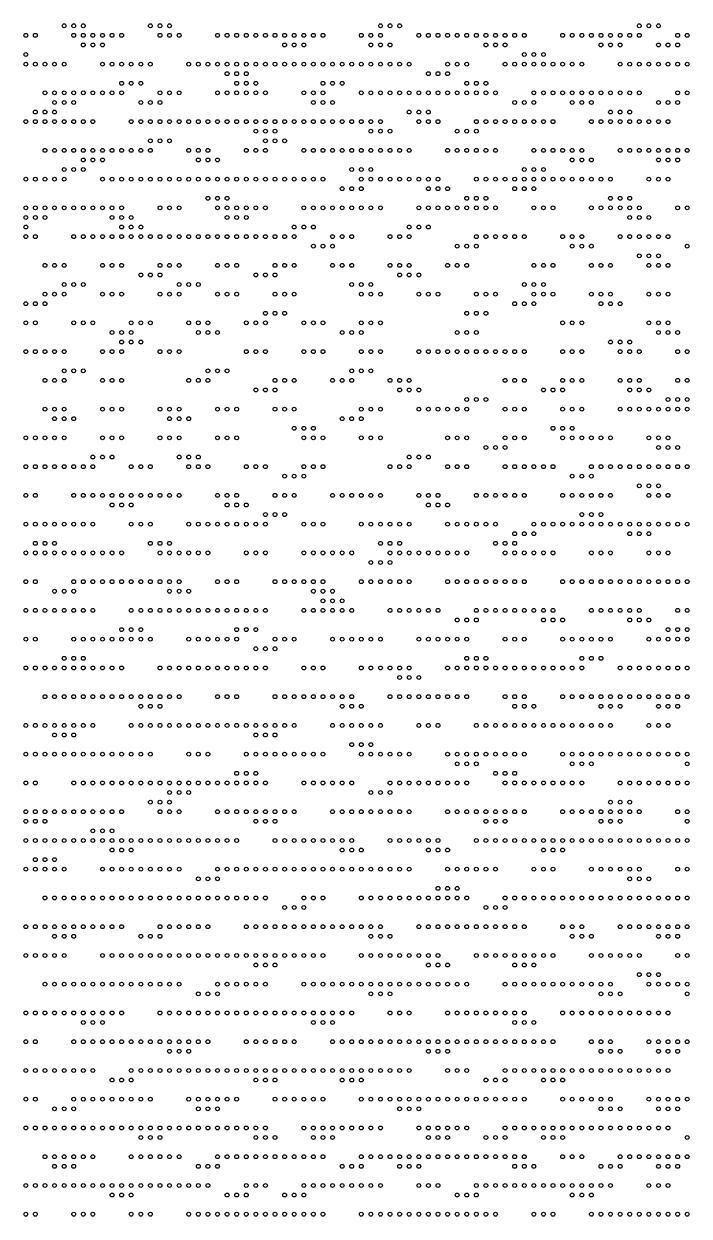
# Model space of a CAD drawing. Header units: millimetres. Extents: x 0 to 280, y 1 to 500.
# Drawn here: x 139.8 to 209.2, y 0.8 to 125.2 of the extents above; entities that cross this region are included whole.
import ezdxf

# ---------------------------------------------------------------- set-up
doc = ezdxf.new("R2010")
doc.units = ezdxf.units.MM
doc.layers.get('0').update_dxf_attribs({"linetype": 'CONTINUOUS'})

msp = doc.modelspace()

# ---------------------------------------------------------------- linework, layer by layer
for centre in [(144, 125), (145, 125), (146, 125), (153, 125), (154, 125), (155, 125), (177, 125), (178, 125), (179, 125), (204, 125), (205, 125), (206, 125), (140, 124), (141, 124), (145, 124), (146, 124), (146, 123), (147, 124), (147, 123), (148, 124), (148, 123), (149, 124), (150, 124), (154, 124), (155, 124), (156, 124), (160, 124), (161, 124), (162, 124), (163, 124), (164, 124), (165, 124), (166, 124), (167, 124), (167, 123), (168, 124), (168, 123), (169, 124), (169, 123), (170, 124), (171, 124), (175, 124), (176, 124), (176, 123), (177, 124), (177, 123), (178, 123), (181, 124), (182, 124), (183, 124), (184, 124), (185, 124), (186, 124), (187, 124), (188, 124), (188, 123), (189, 124), (189, 123), (190, 124), (190, 123), (191, 124), (192, 124), (196, 124), (197, 124), (198, 124), (199, 124), (200, 124), (200, 123), (201, 124), (201, 123), (202, 124), (202, 123), (203, 124), (204, 124), (206, 123), (207, 123), (208, 124), (208, 123), (209, 124), (140, 122), (192, 122), (193, 122), (194, 122), (140, 121), (141, 121), (142, 121), (143, 121), (144, 121), (148, 121), (149, 121), (150, 121), (151, 121), (152, 121), (153, 121), (157, 121), (158, 121), (159, 121), (160, 121), (161, 121), (162, 121), (163, 121), (164, 121), (165, 121), (166, 121), (167, 121), (168, 121), (169, 121), (170, 121), (171, 121), (172, 121), (173, 121), (174, 121), (175, 121), (176, 121), (177, 121), (178, 121), (179, 121), (180, 121), (184, 121), (185, 121), (186, 121), (190, 121), (191, 121), (192, 121), (193, 121), (194, 121), (195, 121), (196, 121), (197, 121), (198, 121), (202, 121), (203, 121), (204, 121), (205, 121), (206, 121), (207, 121), (208, 121), (209, 121), (161, 120), (162, 120), (163, 120), (182, 120), (183, 120), (184, 120), (142, 118), (143, 118), (144, 118), (145, 118), (146, 118), (147, 118), (148, 118), (149, 118), (150, 119), (150, 118), (151, 119), (152, 119), (154, 118), (155, 118), (156, 118), (160, 118), (161, 118), (162, 119), (162, 118), (163, 119), (163, 118), (164, 119), (164, 118), (165, 118), (169, 118), (170, 118), (171, 119), (171, 118), (172, 119), (173, 119), (175, 118), (176, 118), (177, 118), (178, 118), (179, 118), (180, 118), (181, 118), (182, 118), (183, 118), (184, 118), (185, 118), (186, 119), (186, 118), (187, 119), (187, 118), (188, 119), (188, 118), (189, 118), (193, 118), (194, 118), (195, 118), (196, 118), (197, 118), (198, 118), (199, 118), (200, 118), (201, 118), (202, 118), (203, 118), (204, 118), (208, 118), (209, 118), (143, 117), (144, 117), (145, 117), (152, 117), (153, 117), (154, 117), (170, 117), (171, 117), (172, 117), (191, 117), (192, 117), (193, 117), (197, 117), (198, 117), (199, 117), (206, 117), (207, 117), (208, 117), (141, 116), (142, 116), (143, 116), (180, 116), (181, 116), (182, 116), (201, 116), (202, 116), (203, 116), (140, 115), (141, 115), (142, 115), (143, 115), (144, 115), (145, 115), (146, 115), (147, 115), (151, 115), (152, 115), (153, 115), (154, 115), (155, 115), (156, 115), (157, 115), (158, 115), (159, 115), (160, 115), (161, 115), (162, 115), (163, 115), (164, 115), (165, 115), (166, 115), (167, 115), (168, 115), (169, 115), (170, 115), (171, 115), (172, 115), (173, 115), (174, 115), (175, 115), (176, 115), (177, 115), (181, 115), (182, 115), (183, 115), (187, 115), (188, 115), (189, 115), (190, 115), (191, 115), (192, 115), (193, 115), (194, 115), (195, 115), (199, 115), (200, 115), (201, 115), (202, 115), (203, 115), (204, 115), (205, 115), (206, 115), (207, 115), (164, 114), (165, 114), (166, 114), (176, 114), (177, 114), (178, 114), (185, 114), (186, 114), (187, 114), (142, 112), (143, 112), (144, 112), (145, 112), (146, 112), (147, 112), (148, 112), (149, 112), (150, 112), (151, 112), (152, 112), (153, 113), (153, 112), (154, 113), (155, 113), (157, 112), (158, 112), (159, 112), (163, 112), (164, 112), (165, 113), (165, 112), (166, 113), (167, 113), (169, 112), (170, 112), (171, 112), (172, 112), (173, 112), (174, 112), (175, 112), (176, 112), (177, 112), (178, 112), (179, 112), (180, 112), (184, 112), (185, 112), (186, 112), (187, 112), (188, 112), (189, 112), (193, 112), (194, 112), (195, 112), (196, 112), (197, 112), (198, 112), (202, 112), (203, 112), (204, 112), (205, 112), (206, 112), (207, 112), (208, 112), (209, 112), (146, 111), (147, 111), (148, 111), (158, 111), (159, 111), (160, 111), (197, 111), (198, 111), (199, 111), (206, 111), (207, 111), (208, 111), (144, 110), (145, 110), (146, 110), (174, 110), (175, 110), (176, 110), (192, 110), (193, 110), (194, 110), (140, 109), (141, 109), (142, 109), (143, 109), (144, 109), (148, 109), (149, 109), (150, 109), (151, 109), (152, 109), (153, 109), (154, 109), (155, 109), (156, 109), (157, 109), (158, 109), (159, 109), (160, 109), (161, 109), (162, 109), (163, 109), (164, 109), (165, 109), (166, 109), (167, 109), (168, 109), (169, 109), (170, 109), (171, 109), (175, 109), (176, 109), (177, 109), (178, 109), (179, 109), (180, 109), (181, 109), (182, 109), (183, 109), (187, 109), (188, 109), (189, 109), (190, 109), (191, 109), (192, 109), (193, 109), (194, 109), (195, 109), (196, 109), (197, 109), (198, 109), (199, 109), (200, 109), (201, 109), (205, 109), (206, 109), (207, 109), (159, 107), (160, 107), (161, 107), (173, 108), (174, 108), (175, 108), (182, 108), (183, 108), (184, 108), (186, 107), (187, 107), (188, 107), (191, 108), (192, 108), (193, 108), (201, 107), (202, 107), (203, 107), (140, 106), (141, 106), (142, 106), (143, 106), (144, 106), (145, 106), (146, 106), (147, 106), (148, 106), (149, 106), (150, 106), (154, 106), (155, 106), (156, 106), (160, 106), (161, 106), (162, 106), (163, 106), (164, 106), (165, 106), (169, 106), (170, 106), (171, 106), (172, 106), (173, 106), (174, 106), (175, 106), (176, 106), (177, 106), (181, 106), (182, 106), (183, 106), (184, 106), (185, 106), (186, 106), (187, 106), (188, 106), (189, 106), (193, 106), (194, 106), (195, 106), (199, 106), (200, 106), (201, 106), (202, 106), (203, 106), (204, 106), (208, 106), (209, 106), (140, 105), (141, 105), (142, 105), (149, 105), (150, 105), (151, 105), (161, 105), (162, 105), (163, 105), (203, 105), (204, 105), (205, 105), (140, 104), (150, 104), (151, 104), (152, 104), (168, 104), (169, 104), (170, 104), (180, 104), (181, 104), (182, 104), (140, 103), (141, 103), (145, 103), (146, 103), (147, 103), (148, 103), (149, 103), (150, 103), (151, 103), (152, 103), (153, 103), (154, 103), (155, 103), (156, 103), (157, 103), (158, 103), (159, 103), (160, 103), (161, 103), (162, 103), (163, 103), (164, 103), (165, 103), (166, 103), (167, 103), (168, 103), (170, 102), (171, 102), (172, 103), (172, 102), (173, 103), (174, 103), (178, 103), (179, 103), (180, 103), (185, 102), (186, 102), (187, 103), (187, 102), (188, 103), (189, 103), (190, 103), (191, 103), (192, 103), (196, 103), (197, 103), (197, 102), (198, 103), (198, 102), (199, 102), (202, 103), (203, 103), (204, 103), (205, 103), (206, 103), (207, 103), (209, 102), (204, 101), (205, 101), (206, 101), (142, 100), (143, 100), (144, 100), (148, 100), (149, 100), (150, 100), (154, 100), (155, 100), (156, 100), (160, 100), (161, 100), (162, 100), (166, 100), (167, 100), (168, 100), (172, 100), (173, 100), (174, 100), (178, 100), (179, 100), (180, 100), (184, 100), (185, 100), (186, 100), (193, 100), (194, 100), (195, 100), (199, 100), (200, 100), (201, 100), (205, 100), (206, 100), (207, 100), (152, 99), (153, 99), (154, 99), (164, 99), (165, 99), (166, 99), (179, 99), (180, 99), (181, 99), (142, 97), (143, 97), (144, 98), (144, 97), (145, 98), (146, 98), (148, 97), (149, 97), (150, 97), (154, 97), (155, 97), (156, 98), (156, 97), (157, 98), (158, 98), (160, 97), (161, 97), (162, 97), (166, 97), (167, 97), (168, 97), (174, 98), (175, 98), (175, 97), (176, 98), (176, 97), (177, 97), (181, 97), (182, 97), (183, 97), (187, 97), (188, 97), (189, 97), (192, 98), (193, 98), (193, 97), (194, 98), (194, 97), (195, 97), (199, 97), (200, 97), (201, 97), (205, 97), (206, 97), (207, 97), (140, 96), (141, 96), (142, 96), (191, 96), (192, 96), (193, 96), (200, 96), (201, 96), (202, 96), (165, 95), (166, 95), (167, 95), (186, 95), (187, 95), (188, 95), (140, 94), (141, 94), (145, 94), (146, 94), (147, 94), (151, 94), (152, 94), (153, 94), (157, 94), (158, 94), (159, 94), (163, 94), (164, 94), (165, 94), (169, 94), (170, 94), (171, 94), (175, 94), (176, 94), (177, 94), (196, 94), (197, 94), (198, 94), (205, 94), (206, 94), (207, 94), (149, 93), (150, 93), (150, 92), (151, 93), (151, 92), (152, 92), (158, 93), (159, 93), (160, 93), (173, 93), (174, 93), (175, 93), (185, 93), (186, 93), (187, 93), (201, 92), (202, 92), (203, 92), (206, 93), (207, 93), (208, 93), (140, 91), (141, 91), (142, 91), (143, 91), (144, 91), (148, 91), (149, 91), (150, 91), (154, 91), (155, 91), (156, 91), (163, 91), (164, 91), (165, 91), (169, 91), (170, 91), (171, 91), (175, 91), (176, 91), (177, 91), (181, 91), (182, 91), (183, 91), (184, 91), (185, 91), (186, 91), (187, 91), (188, 91), (189, 91), (190, 91), (191, 91), (192, 91), (196, 91), (197, 91), (198, 91), (202, 91), (203, 91), (204, 91), (208, 91), (209, 91), (144, 89), (145, 89), (146, 89), (159, 89), (160, 89), (161, 89), (174, 89), (175, 89), (176, 89), (142, 88), (143, 88), (144, 88), (148, 88), (149, 88), (150, 88), (157, 88), (158, 88), (159, 88), (164, 87), (165, 87), (166, 88), (166, 87), (167, 88), (168, 88), (172, 88), (173, 88), (174, 88), (178, 88), (179, 88), (179, 87), (180, 88), (180, 87), (181, 87), (190, 88), (191, 88), (192, 88), (194, 87), (195, 87), (196, 88), (196, 87), (197, 88), (198, 88), (202, 88), (203, 88), (203, 87), (204, 88), (204, 87), (205, 87), (208, 88), (209, 88), (186, 86), (187, 86), (188, 86), (207, 86), (208, 86), (209, 86), (142, 85), (143, 85), (144, 85), (148, 85), (149, 85), (150, 85), (154, 85), (155, 85), (156, 85), (160, 85), (161, 85), (162, 85), (166, 85), (167, 85), (168, 85), (175, 85), (176, 85), (177, 85), (181, 85), (182, 85), (183, 85), (184, 85), (185, 85), (186, 85), (190, 85), (191, 85), (192, 85), (196, 85), (197, 85), (198, 85), (202, 85), (203, 85), (204, 85), (205, 85), (206, 85), (207, 85), (208, 85), (209, 85), (143, 84), (144, 84), (145, 84), (155, 84), (156, 84), (157, 84), (173, 84), (174, 84), (175, 84), (140, 82), (141, 82), (142, 82), (143, 82), (144, 82), (148, 82), (149, 82), (150, 82), (154, 82), (155, 82), (156, 82), (160, 82), (161, 82), (162, 82), (168, 83), (169, 83), (169, 82), (170, 83), (170, 82), (171, 82), (175, 82), (176, 82), (177, 82), (184, 82), (185, 82), (186, 82), (190, 82), (191, 82), (192, 82), (195, 83), (196, 83), (196, 82), (197, 83), (197, 82), (198, 82), (199, 82), (200, 82), (201, 82), (205, 82), (206, 82), (207, 82), (188, 81), (189, 81), (190, 81), (206, 81), (207, 81), (208, 81), (147, 80), (148, 80), (149, 80), (156, 80), (157, 80), (158, 80), (180, 80), (181, 80), (182, 80), (140, 79), (141, 79), (142, 79), (143, 79), (144, 79), (145, 79), (146, 79), (147, 79), (151, 79), (152, 79), (153, 79), (157, 79), (158, 79), (159, 79), (163, 79), (164, 79), (165, 79), (169, 79), (170, 79), (171, 79), (178, 79), (179, 79), (180, 79), (184, 79), (185, 79), (186, 79), (190, 79), (191, 79), (192, 79), (193, 79), (194, 79), (195, 79), (199, 79), (200, 79), (201, 79), (202, 79), (203, 79), (204, 79), (205, 79), (206, 79), (207, 79), (208, 79), (209, 79), (167, 78), (168, 78), (169, 78), (197, 78), (198, 78), (199, 78), (204, 77), (205, 77), (206, 77), (140, 76), (141, 76), (145, 76), (146, 76), (147, 76), (148, 76), (149, 76), (150, 76), (151, 76), (152, 76), (153, 76), (154, 76), (155, 76), (156, 76), (160, 76), (161, 76), (162, 76), (166, 76), (167, 76), (168, 76), (172, 76), (173, 76), (174, 76), (175, 76), (176, 76), (177, 76), (181, 76), (182, 76), (183, 76), (187, 76), (188, 76), (189, 76), (190, 76), (191, 76), (192, 76), (196, 76), (197, 76), (198, 76), (199, 76), (200, 76), (201, 76), (205, 76), (206, 76), (207, 76), (149, 75), (150, 75), (151, 75), (161, 75), (162, 75), (163, 75), (182, 75), (183, 75), (184, 75), (165, 74), (166, 74), (167, 74), (198, 74), (199, 74), (200, 74), (140, 73), (141, 73), (142, 73), (143, 73), (144, 73), (145, 73), (146, 73), (147, 73), (151, 73), (152, 73), (153, 73), (157, 73), (158, 73), (159, 73), (160, 73), (161, 73), (162, 73), (163, 73), (164, 73), (165, 73), (169, 73), (170, 73), (171, 73), (175, 73), (176, 73), (177, 73), (178, 73), (179, 73), (180, 73), (184, 73), (185, 73), (186, 73), (187, 73), (188, 73), (189, 73), (191, 72), (192, 72), (193, 73), (193, 72), (194, 73), (195, 73), (196, 73), (197, 73), (198, 73), (199, 73), (200, 73), (201, 73), (202, 73), (203, 73), (203, 72), (204, 73), (204, 72), (205, 73), (205, 72), (206, 73), (207, 73), (208, 73), (209, 73), (141, 71), (142, 71), (143, 71), (153, 71), (154, 71), (155, 71), (177, 71), (178, 71), (179, 71), (189, 71), (190, 71), (191, 71), (140, 70), (141, 70), (142, 70), (143, 70), (144, 70), (145, 70), (146, 70), (147, 70), (148, 70), (149, 70), (150, 70), (154, 70), (155, 70), (156, 70), (157, 70), (158, 70), (159, 70), (163, 70), (164, 70), (165, 70), (169, 70), (170, 70), (171, 70), (172, 70), (173, 70), (174, 70), (178, 70), (179, 70), (180, 70), (181, 70), (182, 70), (183, 70), (184, 70), (185, 70), (186, 70), (190, 70), (191, 70), (192, 70), (193, 70), (194, 70), (195, 70), (199, 70), (200, 70), (201, 70), (205, 70), (206, 70), (207, 70), (176, 69), (177, 69), (178, 69), (140, 67), (141, 67), (145, 67), (146, 67), (147, 67), (148, 67), (149, 67), (150, 67), (151, 67), (152, 67), (153, 67), (154, 67), (155, 67), (156, 67), (160, 67), (161, 67), (162, 67), (166, 67), (167, 67), (168, 67), (169, 67), (170, 67), (171, 67), (175, 67), (176, 67), (177, 67), (178, 67), (179, 67), (180, 67), (184, 67), (185, 67), (186, 67), (187, 67), (188, 67), (189, 67), (190, 67), (191, 67), (192, 67), (196, 67), (197, 67), (198, 67), (199, 67), (200, 67), (201, 67), (202, 67), (203, 67), (204, 67), (205, 67), (206, 67), (207, 67), (208, 67), (209, 67), (143, 66), (144, 66), (145, 66), (155, 66), (156, 66), (157, 66), (170, 66), (171, 66), (172, 66), (171, 65), (172, 65), (173, 65), (140, 64), (141, 64), (142, 64), (143, 64), (144, 64), (145, 64), (146, 64), (147, 64), (151, 64), (152, 64), (153, 64), (154, 64), (155, 64), (156, 64), (157, 64), (158, 64), (159, 64), (160, 64), (161, 64), (162, 64), (163, 64), (164, 64), (165, 64), (169, 64), (170, 64), (171, 64), (172, 64), (173, 64), (174, 64), (178, 64), (179, 64), (180, 64), (181, 64), (182, 64), (183, 64), (187, 64), (188, 64), (189, 64), (190, 64), (191, 64), (192, 64), (193, 64), (194, 64), (195, 64), (199, 64), (200, 64), (201, 64), (202, 64), (203, 64), (204, 64), (208, 64), (209, 64), (150, 62), (151, 62), (152, 62), (162, 62), (163, 62), (164, 62), (185, 63), (186, 63), (187, 63), (194, 63), (195, 63), (196, 63), (203, 63), (204, 63), (205, 63), (207, 62), (208, 62), (209, 62), (140, 61), (141, 61), (145, 61), (146, 61), (147, 61), (148, 61), (149, 61), (150, 61), (151, 61), (152, 61), (153, 61), (157, 61), (158, 61), (159, 61), (160, 61), (161, 61), (162, 61), (166, 61), (167, 61), (168, 61), (172, 61), (173, 61), (174, 61), (175, 61), (176, 61), (177, 61), (181, 61), (182, 61), (183, 61), (184, 61), (185, 61), (186, 61), (190, 61), (191, 61), (192, 61), (196, 61), (197, 61), (198, 61), (199, 61), (200, 61), (201, 61), (205, 61), (206, 61), (207, 61), (208, 61), (209, 61), (164, 60), (165, 60), (166, 60), (144, 59), (145, 59), (146, 59), (186, 59), (187, 59), (188, 59), (198, 59), (199, 59), (200, 59), (140, 58), (141, 58), (142, 58), (143, 58), (144, 58), (145, 58), (146, 58), (147, 58), (148, 58), (149, 58), (150, 58), (154, 58), (155, 58), (156, 58), (157, 58), (158, 58), (159, 58), (160, 58), (161, 58), (162, 58), (163, 58), (164, 58), (165, 58), (169, 58), (170, 58), (171, 58), (175, 58), (176, 58), (177, 58), (178, 58), (179, 58), (180, 58), (184, 58), (185, 58), (186, 58), (187, 58), (188, 58), (189, 58), (190, 58), (191, 58), (192, 58), (193, 58), (194, 58), (195, 58), (196, 58), (197, 58), (198, 58), (202, 58), (203, 58), (204, 58), (205, 58), (206, 58), (207, 58), (208, 58), (209, 58), (179, 57), (180, 57), (181, 57), (142, 55), (143, 55), (144, 55), (145, 55), (146, 55), (147, 55), (148, 55), (149, 55), (150, 55), (151, 55), (152, 55), (153, 55), (154, 55), (155, 55), (156, 55), (160, 55), (161, 55), (162, 55), (166, 55), (167, 55), (168, 55), (169, 55), (170, 55), (171, 55), (172, 55), (173, 55), (174, 55), (178, 55), (179, 55), (180, 55), (181, 55), (182, 55), (183, 55), (184, 55), (185, 55), (186, 55), (190, 55), (191, 55), (192, 55), (196, 55), (197, 55), (198, 55), (199, 55), (200, 55), (201, 55), (202, 55), (203, 55), (204, 55), (205, 55), (206, 55), (207, 55), (208, 55), (209, 55), (152, 54), (153, 54), (154, 54), (173, 54), (174, 54), (175, 54), (191, 54), (192, 54), (193, 54), (200, 54), (201, 54), (202, 54), (206, 54), (207, 54), (208, 54), (140, 52), (141, 52), (142, 52), (143, 52), (143, 51), (144, 52), (144, 51), (145, 52), (145, 51), (146, 52), (147, 52), (151, 52), (152, 52), (153, 52), (154, 52), (155, 52), (156, 52), (157, 52), (158, 52), (159, 52), (160, 52), (161, 52), (162, 52), (163, 52), (164, 52), (164, 51), (165, 52), (165, 51), (166, 52), (166, 51), (167, 52), (168, 52), (172, 52), (173, 52), (174, 52), (175, 52), (176, 52), (177, 52), (181, 52), (182, 52), (183, 52), (187, 52), (188, 52), (189, 52), (190, 52), (191, 52), (192, 52), (193, 52), (194, 52), (195, 52), (196, 52), (197, 52), (198, 52), (199, 52), (200, 52), (201, 52), (205, 52), (206, 52), (207, 52), (174, 50), (175, 50), (176, 50), (140, 49), (141, 49), (142, 49), (143, 49), (144, 49), (145, 49), (146, 49), (147, 49), (148, 49), (149, 49), (150, 49), (151, 49), (152, 49), (153, 49), (157, 49), (158, 49), (159, 49), (163, 49), (164, 49), (165, 49), (166, 49), (167, 49), (168, 49), (169, 49), (170, 49), (171, 49), (175, 49), (176, 49), (177, 49), (178, 49), (179, 49), (180, 49), (184, 49), (185, 49), (186, 49), (187, 49), (188, 49), (189, 49), (190, 49), (191, 49), (192, 49), (196, 49), (197, 49), (198, 49), (199, 49), (200, 49), (201, 49), (202, 49), (203, 49), (204, 49), (205, 49), (206, 49), (207, 49), (208, 49), (209, 49), (185, 48), (186, 48), (187, 48), (197, 48), (198, 48), (199, 48), (209, 48), (140, 46), (141, 46), (145, 46), (146, 46), (147, 46), (148, 46), (149, 46), (150, 46), (151, 46), (152, 46), (153, 46), (154, 46), (155, 46), (156, 46), (157, 46), (158, 46), (159, 46), (160, 46), (161, 46), (162, 47), (162, 46), (163, 47), (163, 46), (164, 47), (164, 46), (165, 46), (169, 46), (170, 46), (171, 46), (172, 46), (173, 46), (174, 46), (178, 46), (179, 46), (180, 46), (181, 46), (182, 46), (183, 46), (184, 46), (185, 46), (186, 46), (189, 47), (190, 47), (190, 46), (191, 47), (191, 46), (192, 46), (193, 46), (194, 46), (195, 46), (196, 46), (197, 46), (198, 46), (202, 46), (203, 46), (204, 46), (205, 46), (206, 46), (207, 46), (208, 46), (209, 46), (155, 45), (156, 45), (157, 45), (176, 45), (177, 45), (178, 45), (153, 44), (154, 44), (155, 44), (201, 44), (202, 44), (203, 44), (140, 43), (141, 43), (142, 43), (143, 43), (144, 43), (145, 43), (146, 43), (147, 43), (148, 43), (149, 43), (150, 43), (154, 43), (155, 43), (156, 43), (160, 43), (161, 43), (162, 43), (163, 43), (164, 43), (165, 43), (166, 43), (167, 43), (168, 43), (172, 43), (173, 43), (174, 43), (175, 43), (176, 43), (177, 43), (178, 43), (179, 43), (180, 43), (184, 43), (185, 43), (186, 43), (187, 43), (188, 43), (189, 43), (190, 43), (191, 43), (192, 43), (196, 43), (197, 43), (198, 43), (199, 43), (200, 43), (201, 43), (202, 43), (203, 43), (204, 43), (208, 43), (209, 43), (140, 42), (141, 42), (142, 42), (147, 41), (148, 41), (149, 41), (164, 42), (165, 42), (166, 42), (188, 42), (189, 42), (190, 42), (200, 42), (201, 42), (202, 42), (209, 42), (140, 40), (141, 40), (142, 40), (143, 40), (144, 40), (145, 40), (146, 40), (147, 40), (148, 40), (149, 40), (150, 40), (151, 40), (152, 40), (153, 40), (154, 40), (155, 40), (156, 40), (157, 40), (158, 40), (159, 40), (160, 40), (161, 40), (162, 40), (166, 40), (167, 40), (168, 40), (169, 40), (170, 40), (171, 40), (172, 40), (173, 40), (174, 40), (178, 40), (179, 40), (180, 40), (181, 40), (182, 40), (183, 40), (187, 40), (188, 40), (189, 40), (190, 40), (191, 40), (192, 40), (193, 40), (194, 40), (195, 40), (196, 40), (197, 40), (198, 40), (199, 40), (200, 40), (201, 40), (202, 40), (203, 40), (204, 40), (205, 40), (206, 40), (207, 40), (208, 40), (209, 40), (149, 39), (150, 39), (151, 39), (173, 39), (174, 39), (175, 39), (182, 39), (183, 39), (184, 39), (194, 39), (195, 39), (196, 39), (141, 38), (142, 38), (143, 38), (140, 37), (141, 37), (142, 37), (143, 37), (144, 37), (148, 37), (149, 37), (150, 37), (151, 37), (152, 37), (153, 37), (154, 37), (155, 37), (156, 37), (158, 36), (159, 36), (160, 37), (160, 36), (161, 37), (162, 37), (163, 37), (164, 37), (165, 37), (166, 37), (167, 37), (168, 37), (169, 37), (170, 37), (171, 37), (172, 37), (173, 37), (174, 37), (175, 37), (176, 37), (177, 37), (178, 37), (179, 37), (180, 37), (184, 37), (185, 37), (186, 37), (187, 37), (188, 37), (189, 37), (193, 37), (194, 37), (195, 37), (199, 37), (200, 37), (201, 37), (202, 37), (203, 37), (203, 36), (204, 37), (204, 36), (205, 36), (208, 37), (209, 37), (183, 35), (184, 35), (185, 35), (142, 34), (143, 34), (144, 34), (145, 34), (146, 34), (147, 34), (148, 34), (149, 34), (150, 34), (151, 34), (152, 34), (153, 34), (154, 34), (155, 34), (156, 34), (157, 34), (158, 34), (159, 34), (160, 34), (161, 34), (162, 34), (163, 34), (164, 34), (165, 34), (169, 34), (170, 34), (171, 34), (175, 34), (176, 34), (177, 34), (178, 34), (179, 34), (180, 34), (181, 34), (182, 34), (183, 34), (184, 34), (185, 34), (186, 34), (190, 34), (191, 34), (192, 34), (193, 34), (194, 34), (195, 34), (196, 34), (197, 34), (198, 34), (199, 34), (200, 34), (201, 34), (202, 34), (203, 34), (204, 34), (205, 34), (206, 34), (207, 34), (208, 34), (209, 34), (167, 33), (168, 33), (169, 33), (188, 33), (189, 33), (190, 33), (140, 31), (141, 31), (142, 31), (143, 31), (144, 31), (145, 31), (146, 31), (147, 31), (148, 31), (149, 31), (150, 31), (154, 31), (155, 31), (156, 31), (157, 31), (158, 31), (159, 31), (163, 31), (164, 31), (165, 31), (166, 31), (167, 31), (168, 31), (169, 31), (170, 31), (171, 31), (172, 31), (173, 31), (174, 31), (175, 31), (176, 31), (177, 31), (181, 31), (182, 31), (183, 31), (184, 31), (185, 31), (186, 31), (187, 31), (188, 31), (189, 31), (190, 31), (191, 31), (192, 31), (196, 31), (197, 31), (198, 31), (202, 31), (203, 31), (204, 31), (205, 31), (206, 31), (207, 31), (208, 31), (209, 31), (143, 30), (144, 30), (145, 30), (152, 30), (153, 30), (154, 30), (176, 30), (177, 30), (178, 30), (197, 30), (198, 30), (199, 30), (206, 30), (207, 30), (208, 30), (140, 28), (141, 28), (142, 28), (143, 28), (144, 28), (148, 28), (149, 28), (150, 28), (151, 28), (152, 28), (153, 28), (154, 28), (155, 28), (156, 28), (157, 28), (158, 28), (159, 28), (160, 28), (161, 28), (162, 28), (163, 28), (164, 28), (165, 28), (166, 28), (167, 28), (168, 28), (169, 28), (170, 28), (171, 28), (175, 28), (176, 28), (177, 28), (178, 28), (179, 28), (180, 28), (181, 28), (182, 28), (183, 28), (187, 28), (188, 28), (189, 28), (190, 28), (191, 28), (192, 28), (193, 28), (194, 28), (195, 28), (199, 28), (200, 28), (201, 28), (202, 28), (203, 28), (204, 28), (208, 28), (209, 28), (164, 27), (165, 27), (166, 27), (182, 27), (183, 27), (184, 27), (191, 27), (192, 27), (193, 27), (204, 26), (205, 26), (206, 26), (142, 25), (143, 25), (144, 25), (145, 25), (146, 25), (147, 25), (148, 25), (149, 25), (150, 25), (151, 25), (152, 25), (153, 25), (154, 25), (155, 25), (156, 25), (160, 25), (161, 25), (162, 25), (163, 25), (164, 25), (165, 25), (169, 25), (170, 25), (171, 25), (172, 25), (173, 25), (174, 25), (175, 25), (176, 25), (177, 25), (178, 25), (179, 25), (180, 25), (181, 25), (182, 25), (183, 25), (184, 25), (185, 25), (186, 25), (190, 25), (191, 25), (192, 25), (193, 25), (194, 25), (195, 25), (196, 25), (197, 25), (198, 25), (199, 25), (200, 25), (201, 25), (205, 25), (206, 25), (207, 25), (208, 25), (209, 25), (158, 24), (159, 24), (160, 24), (176, 24), (177, 24), (178, 24), (200, 24), (201, 24), (202, 24), (209, 24), (140, 22), (141, 22), (142, 22), (143, 22), (144, 22), (145, 22), (146, 22), (146, 21), (147, 22), (147, 21), (148, 22), (148, 21), (149, 22), (150, 22), (154, 22), (155, 22), (156, 22), (157, 22), (158, 22), (159, 22), (160, 22), (161, 22), (162, 22), (163, 22), (164, 22), (165, 22), (166, 22), (167, 22), (168, 22), (169, 22), (170, 22), (170, 21), (171, 22), (171, 21), (172, 22), (172, 21), (173, 22), (174, 22), (178, 22), (179, 22), (180, 22), (184, 22), (185, 22), (186, 22), (187, 22), (188, 22), (189, 22), (190, 22), (191, 22), (191, 21), (192, 22), (192, 21), (193, 21), (196, 22), (197, 22), (198, 22), (199, 22), (200, 22), (201, 22), (202, 22), (203, 22), (204, 22), (205, 22), (206, 22), (207, 22), (140, 19), (141, 19), (145, 19), (146, 19), (147, 19), (148, 19), (149, 19), (150, 19), (151, 19), (152, 19), (153, 19), (154, 19), (155, 19), (156, 19), (157, 19), (158, 19), (159, 19), (163, 19), (164, 19), (165, 19), (166, 19), (167, 19), (168, 19), (172, 19), (173, 19), (174, 19), (175, 19), (176, 19), (177, 19), (178, 19), (179, 19), (180, 19), (181, 19), (182, 19), (183, 19), (184, 19), (185, 19), (186, 19), (187, 19), (188, 19), (189, 19), (190, 19), (191, 19), (192, 19), (193, 19), (194, 19), (195, 19), (199, 19), (200, 19), (201, 19), (205, 19), (206, 19), (207, 19), (208, 19), (209, 19), (155, 18), (156, 18), (157, 18), (182, 18), (183, 18), (184, 18), (200, 18), (201, 18), (202, 18), (206, 18), (207, 18), (208, 18), (140, 16), (141, 16), (142, 16), (143, 16), (144, 16), (145, 16), (146, 16), (147, 16), (151, 16), (152, 16), (153, 16), (154, 16), (155, 16), (156, 16), (157, 16), (158, 16), (159, 16), (160, 16), (161, 16), (162, 16), (163, 16), (164, 16), (165, 16), (166, 16), (167, 16), (168, 16), (169, 16), (170, 16), (171, 16), (172, 16), (173, 16), (174, 16), (175, 16), (176, 16), (177, 16), (178, 16), (179, 16), (180, 16), (184, 16), (185, 16), (186, 16), (190, 16), (191, 16), (192, 16), (193, 16), (194, 16), (195, 16), (196, 16), (197, 16), (198, 16), (199, 16), (200, 16), (201, 16), (202, 16), (203, 16), (204, 16), (205, 16), (206, 16), (207, 16), (149, 15), (150, 15), (151, 15), (164, 15), (165, 15), (166, 15), (173, 15), (174, 15), (175, 15), (188, 15), (189, 15), (190, 15), (194, 15), (195, 15), (196, 15), (140, 13), (141, 13), (145, 13), (146, 13), (147, 13), (148, 13), (149, 13), (150, 13), (151, 13), (152, 13), (153, 13), (157, 13), (158, 13), (159, 13), (160, 13), (161, 13), (162, 13), (166, 13), (167, 13), (168, 13), (169, 13), (170, 13), (171, 13), (175, 13), (176, 13), (177, 13), (178, 13), (179, 13), (180, 13), (181, 13), (182, 13), (183, 13), (184, 13), (185, 13), (186, 13), (187, 13), (188, 13), (189, 13), (190, 13), (191, 13), (192, 13), (196, 13), (197, 13), (198, 13), (199, 13), (200, 13), (201, 13), (205, 13), (206, 13), (207, 13), (208, 13), (209, 13), (143, 12), (144, 12), (145, 12), (158, 12), (159, 12), (160, 12), (179, 12), (180, 12), (181, 12), (200, 12), (201, 12), (202, 12), (206, 12), (207, 12), (208, 12), (140, 10), (141, 10), (142, 10), (143, 10), (144, 10), (145, 10), (146, 10), (147, 10), (148, 10), (149, 10), (150, 10), (151, 10), (152, 10), (153, 10), (154, 10), (155, 10), (156, 10), (157, 10), (158, 10), (159, 10), (160, 10), (161, 10), (162, 10), (163, 10), (164, 10), (165, 10), (169, 10), (170, 10), (171, 10), (172, 10), (173, 10), (174, 10), (175, 10), (176, 10), (177, 10), (181, 10), (182, 10), (183, 10), (184, 10), (185, 10), (186, 10), (190, 10), (191, 10), (192, 10), (193, 10), (194, 10), (195, 10), (196, 10), (197, 10), (198, 10), (199, 10), (200, 10), (201, 10), (202, 10), (203, 10), (204, 10), (205, 10), (206, 10), (207, 10), (152, 9), (153, 9), (154, 9), (164, 9), (165, 9), (166, 9), (170, 9), (171, 9), (172, 9), (182, 9), (183, 9), (184, 9), (188, 9), (189, 9), (190, 9), (194, 9), (195, 9), (196, 9), (209, 9), (142, 7), (143, 7), (144, 7), (145, 7), (146, 7), (147, 7), (151, 7), (152, 7), (153, 7), (154, 7), (155, 7), (156, 7), (160, 7), (161, 7), (162, 7), (163, 7), (164, 7), (165, 7), (166, 7), (167, 7), (168, 7), (169, 7), (170, 7), (171, 7), (175, 7), (176, 7), (177, 7), (178, 7), (179, 7), (180, 7), (181, 7), (182, 7), (183, 7), (184, 7), (185, 7), (186, 7), (187, 7), (188, 7), (189, 7), (190, 7), (191, 7), (192, 7), (196, 7), (197, 7), (198, 7), (202, 7), (203, 7), (204, 7), (205, 7), (206, 7), (207, 7), (208, 7), (209, 7), (143, 6), (144, 6), (145, 6), (158, 6), (159, 6), (160, 6), (173, 6), (174, 6), (175, 6), (179, 6), (180, 6), (181, 6), (191, 6), (192, 6), (193, 6), (200, 6), (201, 6), (202, 6), (206, 6), (207, 6), (208, 6), (140, 4), (141, 4), (142, 4), (143, 4), (144, 4), (145, 4), (146, 4), (147, 4), (148, 4), (149, 4), (150, 4), (151, 4), (152, 4), (153, 4), (154, 4), (155, 4), (156, 4), (157, 4), (158, 4), (159, 4), (163, 4), (164, 4), (165, 4), (169, 4), (170, 4), (171, 4), (172, 4), (173, 4), (174, 4), (175, 4), (176, 4), (177, 4), (181, 4), (182, 4), (183, 4), (187, 4), (188, 4), (189, 4), (190, 4), (191, 4), (192, 4), (193, 4), (194, 4), (195, 4), (196, 4), (197, 4), (198, 4), (199, 4), (200, 4), (201, 4), (205, 4), (206, 4), (207, 4), (149, 3), (150, 3), (151, 3), (161, 3), (162, 3), (163, 3), (167, 3), (168, 3), (169, 3), (185, 3), (186, 3), (187, 3), (197, 3), (198, 3), (199, 3), (140, 1), (141, 1), (145, 1), (146, 1), (147, 1), (151, 1), (152, 1), (153, 1), (157, 1), (158, 1), (159, 1), (160, 1), (161, 1), (162, 1), (163, 1), (164, 1), (165, 1), (166, 1), (167, 1), (168, 1), (169, 1), (170, 1), (171, 1), (175, 1), (176, 1), (177, 1), (178, 1), (179, 1), (180, 1), (181, 1), (182, 1), (183, 1), (184, 1), (185, 1), (186, 1), (187, 1), (188, 1), (189, 1), (193, 1), (194, 1), (195, 1), (199, 1), (200, 1), (201, 1), (202, 1), (203, 1), (204, 1), (205, 1), (206, 1), (207, 1), (208, 1), (209, 1)]:
    msp.add_circle(centre, 0.2)

doc.saveas('drawing.dxf')
